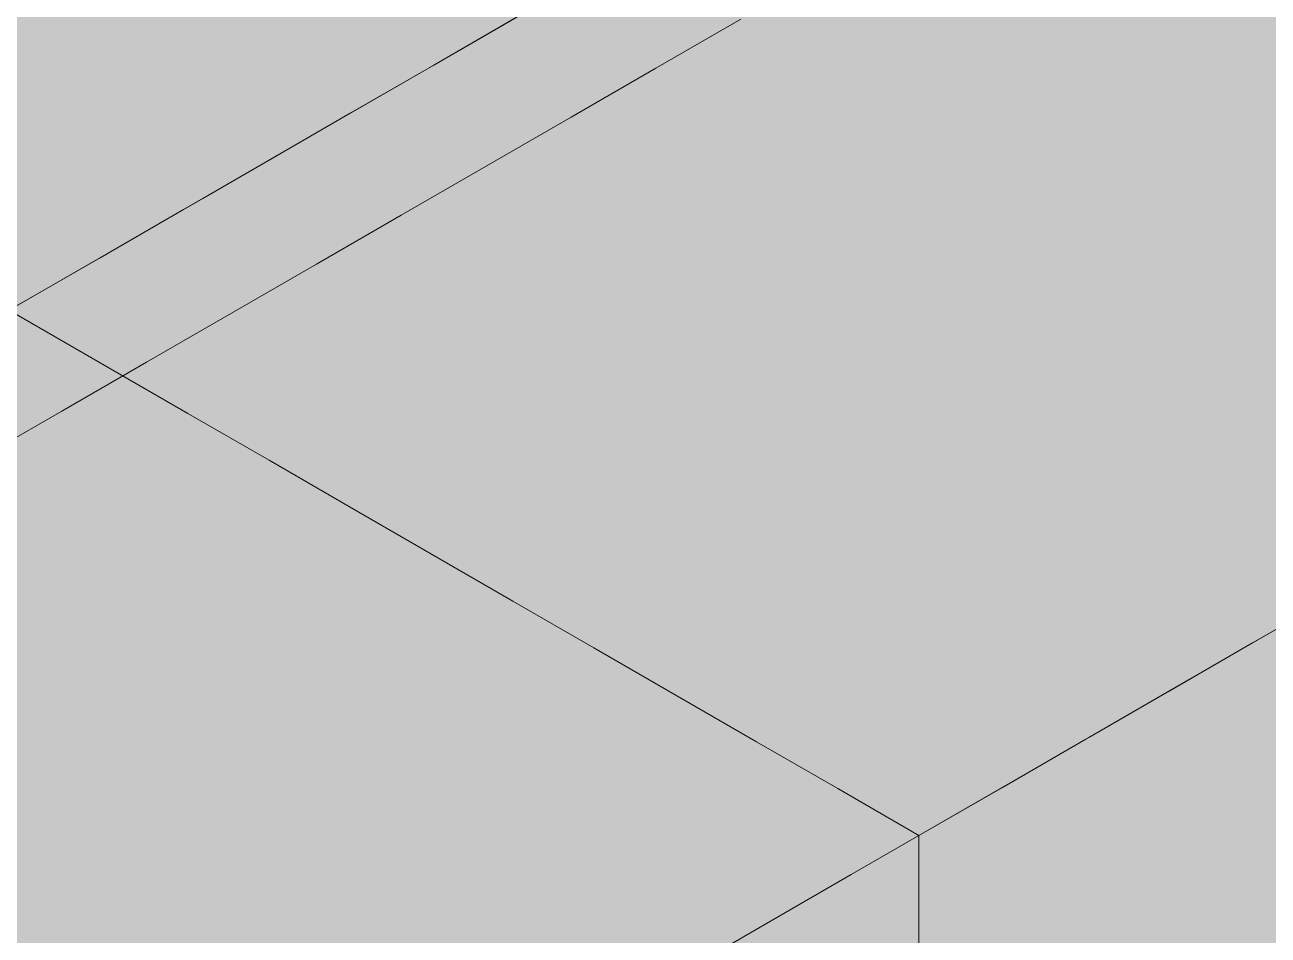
# Model space of a CAD drawing. Header units: metres. Extents: x 349021 to 349543, y 9281040 to 9281959.
# Drawn here: x 349203.3808 to 349203.5701, y 9281041.9318 to 9281042.0705 of the extents above; entities that cross this region are included whole.
import ezdxf

# ---------------------------------------------------------------- set-up
doc = ezdxf.new("R2010")
doc.units = ezdxf.units.M
doc.header["$LTSCALE"] = 0.25
doc.layers.add('ISO-3D', color=7, linetype='CONTINUOUS', lineweight=13)
doc.layers.add('ISO-3D-ARISTAS', color=250, linetype='CONTINUOUS', lineweight=13)

msp = doc.modelspace()

# ---------------------------------------------------------------- linework, layer by layer
at = {"layer": 'ISO-3D', "true_color": 0x8e8d88}
for points in [[(349203.39932, 9281042.07728), (349203.38639, 9281042.06982), (349203.39932, 9281042.09182), (349203.38639, 9281042.08436)], [(349203.42518, 9281042.07766), (349203.41225, 9281042.0702), (349203.42518, 9281042.09221), (349203.41225, 9281042.08474)], [(349203.4937, 9281042.07644), (349203.48077, 9281042.06898), (349203.4937, 9281042.09073), (349203.48077, 9281042.08326)], [(349203.51955, 9281042.07708), (349203.50662, 9281042.06962), (349203.51955, 9281042.09137), (349203.50662, 9281042.08391)], [(349203.54541, 9281042.07772), (349203.53248, 9281042.07026), (349203.54541, 9281042.09201), (349203.53248, 9281042.08455)], [(349203.41614, 9281042.07452), (349203.40321, 9281042.06706), (349203.41614, 9281042.0888), (349203.40321, 9281042.08134)], [(349203.44199, 9281042.07516), (349203.42906, 9281042.0677), (349203.44199, 9281042.08945), (349203.42906, 9281042.08198)], [(349203.46784, 9281042.0758), (349203.45492, 9281042.06834), (349203.46784, 9281042.09009), (349203.45492, 9281042.08262)], [(349203.39028, 9281042.07388), (349203.37735, 9281042.06641), (349203.39028, 9281042.08721), (349203.37735, 9281042.07975)], [(349203.4381, 9281042.07058), (349203.42518, 9281042.06312), (349203.4381, 9281042.08512), (349203.42518, 9281042.07766)], [(349203.46396, 9281042.07096), (349203.45103, 9281042.0635), (349203.46396, 9281042.08551), (349203.45103, 9281042.07804)], [(349203.48981, 9281042.07134), (349203.47688, 9281042.06388), (349203.48981, 9281042.08589), (349203.47688, 9281042.07842)], [(349203.55833, 9281042.0709), (349203.54541, 9281042.06344), (349203.55833, 9281042.08519), (349203.54541, 9281042.07772)], [(349203.38639, 9281042.06982), (349203.37347, 9281042.06235), (349203.38639, 9281042.08436), (349203.37347, 9281042.0769)], [(349203.41225, 9281042.0702), (349203.39932, 9281042.06273), (349203.41225, 9281042.08474), (349203.39932, 9281042.07728)], [(349203.48077, 9281042.06898), (349203.46784, 9281042.06152), (349203.48077, 9281042.08326), (349203.46784, 9281042.0758)], [(349203.50662, 9281042.06962), (349203.4937, 9281042.06216), (349203.50662, 9281042.08391), (349203.4937, 9281042.07644)], [(349203.53248, 9281042.07026), (349203.51955, 9281042.0628), (349203.53248, 9281042.08455), (349203.51955, 9281042.07708)], [(349203.40321, 9281042.06706), (349203.39028, 9281042.05959), (349203.40321, 9281042.08134), (349203.39028, 9281042.07388)], [(349203.42906, 9281042.0677), (349203.41614, 9281042.06023), (349203.42906, 9281042.08198), (349203.41614, 9281042.07452)], [(349203.45492, 9281042.06834), (349203.44199, 9281042.06087), (349203.45492, 9281042.08262), (349203.44199, 9281042.07516)], [(349203.42518, 9281042.06312), (349203.41225, 9281042.05565), (349203.42518, 9281042.07766), (349203.41225, 9281042.0702)], [(349203.45103, 9281042.0635), (349203.4381, 9281042.05603), (349203.45103, 9281042.07804), (349203.4381, 9281042.07058)], [(349203.47688, 9281042.06388), (349203.46396, 9281042.05641), (349203.47688, 9281042.07842), (349203.46396, 9281042.07096)], [(349203.54541, 9281042.06344), (349203.53248, 9281042.05598), (349203.54541, 9281042.07772), (349203.53248, 9281042.07026)], [(349203.57126, 9281042.06408), (349203.55833, 9281042.05662), (349203.57126, 9281042.07837), (349203.55833, 9281042.0709)], [(349203.39932, 9281042.06273), (349203.38639, 9281042.05527), (349203.39932, 9281042.07728), (349203.38639, 9281042.06982)], [(349203.46784, 9281042.06152), (349203.45492, 9281042.05405), (349203.46784, 9281042.0758), (349203.45492, 9281042.06834)], [(349203.4937, 9281042.06216), (349203.48077, 9281042.05469), (349203.4937, 9281042.07644), (349203.48077, 9281042.06898)], [(349203.51955, 9281042.0628), (349203.50662, 9281042.05533), (349203.51955, 9281042.07708), (349203.50662, 9281042.06962)], [(349203.39028, 9281042.05959), (349203.37735, 9281042.05213), (349203.39028, 9281042.07388), (349203.37735, 9281042.06641)], [(349203.41614, 9281042.06023), (349203.40321, 9281042.05277), (349203.41614, 9281042.07452), (349203.40321, 9281042.06706)], [(349203.44199, 9281042.06087), (349203.42906, 9281042.05341), (349203.44199, 9281042.07516), (349203.42906, 9281042.0677)], [(349203.38639, 9281042.05527), (349203.37347, 9281042.04781), (349203.38639, 9281042.06982), (349203.37347, 9281042.06235)], [(349203.41225, 9281042.05565), (349203.39932, 9281042.04819), (349203.41225, 9281042.0702), (349203.39932, 9281042.06273)], [(349203.4381, 9281042.05603), (349203.42518, 9281042.04857), (349203.4381, 9281042.07058), (349203.42518, 9281042.06312)], [(349203.46396, 9281042.05641), (349203.45103, 9281042.04895), (349203.46396, 9281042.07096), (349203.45103, 9281042.0635)], [(349203.53248, 9281042.05598), (349203.51955, 9281042.04851), (349203.53248, 9281042.07026), (349203.51955, 9281042.0628)], [(349203.55833, 9281042.05662), (349203.54541, 9281042.04915), (349203.55833, 9281042.0709), (349203.54541, 9281042.06344)], [(349203.45492, 9281042.05405), (349203.44199, 9281042.04659), (349203.45492, 9281042.06834), (349203.44199, 9281042.06087)], [(349203.48077, 9281042.05469), (349203.46784, 9281042.04723), (349203.48077, 9281042.06898), (349203.46784, 9281042.06152)], [(349203.50662, 9281042.05533), (349203.4937, 9281042.04787), (349203.50662, 9281042.06962), (349203.4937, 9281042.06216)], [(349203.40321, 9281042.05277), (349203.39028, 9281042.04531), (349203.40321, 9281042.06706), (349203.39028, 9281042.05959)], [(349203.42906, 9281042.05341), (349203.41614, 9281042.04595), (349203.42906, 9281042.0677), (349203.41614, 9281042.06023)], [(349203.39932, 9281042.04819), (349203.38639, 9281042.04073), (349203.39932, 9281042.06273), (349203.38639, 9281042.05527)], [(349203.42518, 9281042.04857), (349203.41225, 9281042.04111), (349203.42518, 9281042.06312), (349203.41225, 9281042.05565)], [(349203.45103, 9281042.04895), (349203.4381, 9281042.04149), (349203.45103, 9281042.0635), (349203.4381, 9281042.05603)], [(349203.51955, 9281042.04851), (349203.50662, 9281042.04105), (349203.51955, 9281042.0628), (349203.50662, 9281042.05533)], [(349203.54541, 9281042.04915), (349203.53248, 9281042.04169), (349203.54541, 9281042.06344), (349203.53248, 9281042.05598)], [(349203.57126, 9281042.04979), (349203.55833, 9281042.04233), (349203.57126, 9281042.06408), (349203.55833, 9281042.05662)], [(349203.44199, 9281042.04659), (349203.42906, 9281042.03913), (349203.44199, 9281042.06087), (349203.42906, 9281042.05341)], [(349203.46784, 9281042.04723), (349203.45492, 9281042.03977), (349203.46784, 9281042.06152), (349203.45492, 9281042.05405)], [(349203.4937, 9281042.04787), (349203.48077, 9281042.04041), (349203.4937, 9281042.06216), (349203.48077, 9281042.05469)], [(349203.39028, 9281042.04531), (349203.37735, 9281042.03784), (349203.39028, 9281042.05959), (349203.37735, 9281042.05213)], [(349203.41614, 9281042.04595), (349203.40321, 9281042.03848), (349203.41614, 9281042.06023), (349203.40321, 9281042.05277)], [(349203.55833, 9281042.04233), (349203.54541, 9281042.03487), (349203.55833, 9281042.05662), (349203.54541, 9281042.04915)], [(349203.38639, 9281042.04073), (349203.37347, 9281042.03326), (349203.38639, 9281042.05527), (349203.37347, 9281042.04781)], [(349203.41225, 9281042.04111), (349203.39932, 9281042.03364), (349203.41225, 9281042.05565), (349203.39932, 9281042.04819)], [(349203.4381, 9281042.04149), (349203.42518, 9281042.03402), (349203.4381, 9281042.05603), (349203.42518, 9281042.04857)], [(349203.48077, 9281042.04041), (349203.46784, 9281042.03294), (349203.48077, 9281042.05469), (349203.46784, 9281042.04723)], [(349203.50662, 9281042.04105), (349203.4937, 9281042.03359), (349203.50662, 9281042.05533), (349203.4937, 9281042.04787)], [(349203.53248, 9281042.04169), (349203.51955, 9281042.03423), (349203.53248, 9281042.05598), (349203.51955, 9281042.04851)], [(349203.40321, 9281042.03848), (349203.39028, 9281042.03102), (349203.40321, 9281042.05277), (349203.39028, 9281042.04531)], [(349203.42906, 9281042.03913), (349203.41614, 9281042.03166), (349203.42906, 9281042.05341), (349203.41614, 9281042.04595)], [(349203.45492, 9281042.03977), (349203.44199, 9281042.0323), (349203.45492, 9281042.05405), (349203.44199, 9281042.04659)], [(349203.54541, 9281042.03487), (349203.53248, 9281042.0274), (349203.54541, 9281042.04915), (349203.53248, 9281042.04169)], [(349203.57126, 9281042.03551), (349203.55833, 9281042.02805), (349203.57126, 9281042.04979), (349203.55833, 9281042.04233)], [(349203.39932, 9281042.03364), (349203.38639, 9281042.02618), (349203.39932, 9281042.04819), (349203.38639, 9281042.04073)], [(349203.42518, 9281042.03402), (349203.41225, 9281042.02656), (349203.42518, 9281042.04857), (349203.41225, 9281042.04111)], [(349203.46784, 9281042.03294), (349203.45492, 9281042.02548), (349203.46784, 9281042.04723), (349203.45492, 9281042.03977)], [(349203.4937, 9281042.03359), (349203.48077, 9281042.02612), (349203.4937, 9281042.04787), (349203.48077, 9281042.04041)], [(349203.51955, 9281042.03423), (349203.50662, 9281042.02676), (349203.51955, 9281042.04851), (349203.50662, 9281042.04105)], [(349203.39028, 9281042.03102), (349203.37735, 9281042.02356), (349203.39028, 9281042.04531), (349203.37735, 9281042.03784)], [(349203.41614, 9281042.03166), (349203.40321, 9281042.0242), (349203.41614, 9281042.04595), (349203.40321, 9281042.03848)], [(349203.44199, 9281042.0323), (349203.42906, 9281042.02484), (349203.44199, 9281042.04659), (349203.42906, 9281042.03913)], [(349203.53248, 9281042.0274), (349203.51955, 9281042.01994), (349203.53248, 9281042.04169), (349203.51955, 9281042.03423)], [(349203.55833, 9281042.02805), (349203.54541, 9281042.02058), (349203.55833, 9281042.04233), (349203.54541, 9281042.03487)], [(349203.38639, 9281042.02618), (349203.37347, 9281042.01872), (349203.38639, 9281042.04073), (349203.37347, 9281042.03326)], [(349203.41225, 9281042.02656), (349203.39932, 9281042.0191), (349203.41225, 9281042.04111), (349203.39932, 9281042.03364)], [(349203.45492, 9281042.02548), (349203.44199, 9281042.01802), (349203.45492, 9281042.03977), (349203.44199, 9281042.0323)], [(349203.48077, 9281042.02612), (349203.46784, 9281042.01866), (349203.48077, 9281042.04041), (349203.46784, 9281042.03294)], [(349203.50662, 9281042.02676), (349203.4937, 9281042.0193), (349203.50662, 9281042.04105), (349203.4937, 9281042.03359)], [(349203.40321, 9281042.0242), (349203.39028, 9281042.01674), (349203.40321, 9281042.03848), (349203.39028, 9281042.03102)], [(349203.42906, 9281042.02484), (349203.41614, 9281042.01738), (349203.42906, 9281042.03913), (349203.41614, 9281042.03166)], [(349203.51955, 9281042.01994), (349203.50662, 9281042.01248), (349203.51955, 9281042.03423), (349203.50662, 9281042.02676)], [(349203.54541, 9281042.02058), (349203.53248, 9281042.01312), (349203.54541, 9281042.03487), (349203.53248, 9281042.0274)], [(349203.57126, 9281042.02122), (349203.55833, 9281042.01376), (349203.57126, 9281042.03551), (349203.55833, 9281042.02805)], [(349203.39932, 9281042.0191), (349203.38639, 9281042.01163), (349203.39932, 9281042.03364), (349203.38639, 9281042.02618)], [(349203.44199, 9281042.01802), (349203.42906, 9281042.01055), (349203.44199, 9281042.0323), (349203.42906, 9281042.02484)], [(349203.46784, 9281042.01866), (349203.45492, 9281042.0112), (349203.46784, 9281042.03294), (349203.45492, 9281042.02548)], [(349203.4937, 9281042.0193), (349203.48077, 9281042.01184), (349203.4937, 9281042.03359), (349203.48077, 9281042.02612)], [(349203.39028, 9281042.01674), (349203.37735, 9281042.00927), (349203.39028, 9281042.03102), (349203.37735, 9281042.02356)], [(349203.41614, 9281042.01738), (349203.40321, 9281042.00991), (349203.41614, 9281042.03166), (349203.40321, 9281042.0242)], [(349203.50662, 9281042.01248), (349203.4937, 9281042.00501), (349203.50662, 9281042.02676), (349203.4937, 9281042.0193)], [(349203.53248, 9281042.01312), (349203.51955, 9281042.00566), (349203.53248, 9281042.0274), (349203.51955, 9281042.01994)], [(349203.55833, 9281042.01376), (349203.54541, 9281042.0063), (349203.55833, 9281042.02805), (349203.54541, 9281042.02058)], [(349203.38639, 9281042.01163), (349203.37347, 9281042.00417), (349203.38639, 9281042.02618), (349203.37347, 9281042.01872)], [(349203.42906, 9281042.01055), (349203.41614, 9281042.00309), (349203.42906, 9281042.02484), (349203.41614, 9281042.01738)], [(349203.45492, 9281042.0112), (349203.44199, 9281042.00373), (349203.45492, 9281042.02548), (349203.44199, 9281042.01802)], [(349203.48077, 9281042.01184), (349203.46784, 9281042.00437), (349203.48077, 9281042.02612), (349203.46784, 9281042.01866)], [(349203.40321, 9281042.00991), (349203.39028, 9281042.00245), (349203.40321, 9281042.0242), (349203.39028, 9281042.01674)], [(349203.54541, 9281042.0063), (349203.53248, 9281041.99883), (349203.54541, 9281042.02058), (349203.53248, 9281042.01312)], [(349203.57126, 9281042.00694), (349203.55833, 9281041.99947), (349203.57126, 9281042.02122), (349203.55833, 9281042.01376)], [(349203.46784, 9281042.00437), (349203.45492, 9281041.99691), (349203.46784, 9281042.01866), (349203.45492, 9281042.0112)], [(349203.4937, 9281042.00501), (349203.48077, 9281041.99755), (349203.4937, 9281042.0193), (349203.48077, 9281042.01184)], [(349203.51955, 9281042.00566), (349203.50662, 9281041.99819), (349203.51955, 9281042.01994), (349203.50662, 9281042.01248)], [(349203.41614, 9281042.00309), (349203.40321, 9281041.99563), (349203.41614, 9281042.01738), (349203.40321, 9281042.00991)], [(349203.44199, 9281042.00373), (349203.42906, 9281041.99627), (349203.44199, 9281042.01802), (349203.42906, 9281042.01055)], [(349203.39028, 9281042.00245), (349203.37735, 9281041.99499), (349203.39028, 9281042.01674), (349203.37735, 9281042.00927)], [(349203.53248, 9281041.99883), (349203.51955, 9281041.99137), (349203.53248, 9281042.01312), (349203.51955, 9281042.00566)], [(349203.55833, 9281041.99947), (349203.54541, 9281041.99201), (349203.55833, 9281042.01376), (349203.54541, 9281042.0063)], [(349203.45492, 9281041.99691), (349203.44199, 9281041.98945), (349203.45492, 9281042.0112), (349203.44199, 9281042.00373)], [(349203.48077, 9281041.99755), (349203.46784, 9281041.99009), (349203.48077, 9281042.01184), (349203.46784, 9281042.00437)], [(349203.50662, 9281041.99819), (349203.4937, 9281041.99073), (349203.50662, 9281042.01248), (349203.4937, 9281042.00501)], [(349203.40321, 9281041.99563), (349203.39028, 9281041.98816), (349203.40321, 9281042.00991), (349203.39028, 9281042.00245)], [(349203.42906, 9281041.99627), (349203.41614, 9281041.9888), (349203.42906, 9281042.01055), (349203.41614, 9281042.00309)], [(349203.51955, 9281041.99137), (349203.50662, 9281041.98391), (349203.51955, 9281042.00566), (349203.50662, 9281041.99819)], [(349203.54541, 9281041.99201), (349203.53248, 9281041.98455), (349203.54541, 9281042.0063), (349203.53248, 9281041.99883)], [(349203.57126, 9281041.99265), (349203.55833, 9281041.98519), (349203.57126, 9281042.00694), (349203.55833, 9281041.99947)], [(349203.44199, 9281041.98945), (349203.42906, 9281041.98198), (349203.44199, 9281042.00373), (349203.42906, 9281041.99627)], [(349203.46784, 9281041.99009), (349203.45492, 9281041.98262), (349203.46784, 9281042.00437), (349203.45492, 9281041.99691)], [(349203.4937, 9281041.99073), (349203.48077, 9281041.98326), (349203.4937, 9281042.00501), (349203.48077, 9281041.99755)], [(349203.39028, 9281041.98816), (349203.37735, 9281041.9807), (349203.39028, 9281042.00245), (349203.37735, 9281041.99499)], [(349203.41614, 9281041.9888), (349203.40321, 9281041.98134), (349203.41614, 9281042.00309), (349203.40321, 9281041.99563)], [(349203.50662, 9281041.98391), (349203.4937, 9281041.97644), (349203.50662, 9281041.99819), (349203.4937, 9281041.99073)], [(349203.53248, 9281041.98455), (349203.51955, 9281041.97708), (349203.53248, 9281041.99883), (349203.51955, 9281041.99137)], [(349203.55833, 9281041.98519), (349203.54541, 9281041.97772), (349203.55833, 9281041.99947), (349203.54541, 9281041.99201)], [(349203.42906, 9281041.98198), (349203.41614, 9281041.97452), (349203.42906, 9281041.99627), (349203.41614, 9281041.9888)], [(349203.45492, 9281041.98262), (349203.44199, 9281041.97516), (349203.45492, 9281041.99691), (349203.44199, 9281041.98945)], [(349203.48077, 9281041.98326), (349203.46784, 9281041.9758), (349203.48077, 9281041.99755), (349203.46784, 9281041.99009)], [(349203.40321, 9281041.98134), (349203.39028, 9281041.97388), (349203.40321, 9281041.99563), (349203.39028, 9281041.98816)], [(349203.57126, 9281041.97837), (349203.55833, 9281041.9709), (349203.57126, 9281041.99265), (349203.55833, 9281041.98519)], [(349203.4937, 9281041.97644), (349203.48077, 9281041.96898), (349203.4937, 9281041.99073), (349203.48077, 9281041.98326)], [(349203.51955, 9281041.97708), (349203.50662, 9281041.96962), (349203.51955, 9281041.99137), (349203.50662, 9281041.98391)], [(349203.54541, 9281041.97772), (349203.53248, 9281041.97026), (349203.54541, 9281041.99201), (349203.53248, 9281041.98455)], [(349203.41614, 9281041.97452), (349203.40321, 9281041.96706), (349203.41614, 9281041.9888), (349203.40321, 9281041.98134)], [(349203.44199, 9281041.97516), (349203.42906, 9281041.9677), (349203.44199, 9281041.98945), (349203.42906, 9281041.98198)], [(349203.46784, 9281041.9758), (349203.45492, 9281041.96834), (349203.46784, 9281041.99009), (349203.45492, 9281041.98262)], [(349203.39028, 9281041.97388), (349203.37735, 9281041.96641), (349203.39028, 9281041.98816), (349203.37735, 9281041.9807)], [(349203.55833, 9281041.9709), (349203.54541, 9281041.96344), (349203.55833, 9281041.98519), (349203.54541, 9281041.97772)], [(349203.48077, 9281041.96898), (349203.46784, 9281041.96152), (349203.48077, 9281041.98326), (349203.46784, 9281041.9758)], [(349203.50662, 9281041.96962), (349203.4937, 9281041.96216), (349203.50662, 9281041.98391), (349203.4937, 9281041.97644)], [(349203.53248, 9281041.97026), (349203.51955, 9281041.9628), (349203.53248, 9281041.98455), (349203.51955, 9281041.97708)], [(349203.40321, 9281041.96706), (349203.39028, 9281041.95959), (349203.40321, 9281041.98134), (349203.39028, 9281041.97388)], [(349203.42906, 9281041.9677), (349203.41614, 9281041.96023), (349203.42906, 9281041.98198), (349203.41614, 9281041.97452)], [(349203.45492, 9281041.96834), (349203.44199, 9281041.96087), (349203.45492, 9281041.98262), (349203.44199, 9281041.97516)], [(349203.51955, 9281041.9628), (349203.50662, 9281041.95533), (349203.51955, 9281041.97708), (349203.50662, 9281041.96962)], [(349203.54541, 9281041.96344), (349203.53248, 9281041.95598), (349203.54541, 9281041.97772), (349203.53248, 9281041.97026)], [(349203.44199, 9281041.96087), (349203.42906, 9281041.95341), (349203.44199, 9281041.97516), (349203.42906, 9281041.9677)], [(349203.46784, 9281041.96152), (349203.45492, 9281041.95405), (349203.46784, 9281041.9758), (349203.45492, 9281041.96834)], [(349203.4937, 9281041.96216), (349203.48077, 9281041.95469), (349203.4937, 9281041.97644), (349203.48077, 9281041.96898)], [(349203.39028, 9281041.95959), (349203.37735, 9281041.95213), (349203.39028, 9281041.97388), (349203.37735, 9281041.96641)], [(349203.41614, 9281041.96023), (349203.40321, 9281041.95277), (349203.41614, 9281041.97452), (349203.40321, 9281041.96706)], [(349203.50662, 9281041.95533), (349203.4937, 9281041.94787), (349203.50662, 9281041.96962), (349203.4937, 9281041.96216)], [(349203.53248, 9281041.95598), (349203.51955, 9281041.94851), (349203.53248, 9281041.97026), (349203.51955, 9281041.9628)], [(349203.42906, 9281041.95341), (349203.41614, 9281041.94595), (349203.42906, 9281041.9677), (349203.41614, 9281041.96023)], [(349203.45492, 9281041.95405), (349203.44199, 9281041.94659), (349203.45492, 9281041.96834), (349203.44199, 9281041.96087)], [(349203.48077, 9281041.95469), (349203.46784, 9281041.94723), (349203.48077, 9281041.96898), (349203.46784, 9281041.96152)], [(349203.40321, 9281041.95277), (349203.39028, 9281041.94531), (349203.40321, 9281041.96706), (349203.39028, 9281041.95959)], [(349203.4937, 9281041.94787), (349203.48077, 9281041.94041), (349203.4937, 9281041.96216), (349203.48077, 9281041.95469)], [(349203.51955, 9281041.94851), (349203.50662, 9281041.94105), (349203.51955, 9281041.9628), (349203.50662, 9281041.95533)], [(349203.41614, 9281041.94595), (349203.40321, 9281041.93848), (349203.41614, 9281041.96023), (349203.40321, 9281041.95277)], [(349203.44199, 9281041.94659), (349203.42906, 9281041.93913), (349203.44199, 9281041.96087), (349203.42906, 9281041.95341)], [(349203.46784, 9281041.94723), (349203.45492, 9281041.93977), (349203.46784, 9281041.96152), (349203.45492, 9281041.95405)], [(349203.39028, 9281041.94531), (349203.37735, 9281041.93784), (349203.39028, 9281041.95959), (349203.37735, 9281041.95213)], [(349203.48077, 9281041.94041), (349203.46784, 9281041.93294), (349203.48077, 9281041.95469), (349203.46784, 9281041.94723)], [(349203.50662, 9281041.94105), (349203.4937, 9281041.93359), (349203.50662, 9281041.95533), (349203.4937, 9281041.94787)], [(349203.40321, 9281041.93848), (349203.39028, 9281041.93102), (349203.40321, 9281041.95277), (349203.39028, 9281041.94531)], [(349203.42906, 9281041.93913), (349203.41614, 9281041.93166), (349203.42906, 9281041.95341), (349203.41614, 9281041.94595)], [(349203.45492, 9281041.93977), (349203.44199, 9281041.9323), (349203.45492, 9281041.95405), (349203.44199, 9281041.94659)], [(349203.46784, 9281041.93294), (349203.45492, 9281041.92548), (349203.46784, 9281041.94723), (349203.45492, 9281041.93977)], [(349203.4937, 9281041.93359), (349203.48077, 9281041.92612), (349203.4937, 9281041.94787), (349203.48077, 9281041.94041)], [(349203.39028, 9281041.93102), (349203.37735, 9281041.92356), (349203.39028, 9281041.94531), (349203.37735, 9281041.93784)], [(349203.41614, 9281041.93166), (349203.40321, 9281041.9242), (349203.41614, 9281041.94595), (349203.40321, 9281041.93848)], [(349203.44199, 9281041.9323), (349203.42906, 9281041.92484), (349203.44199, 9281041.94659), (349203.42906, 9281041.93913)], [(349203.45492, 9281041.92548), (349203.44199, 9281041.91802), (349203.45492, 9281041.93977), (349203.44199, 9281041.9323)], [(349203.48077, 9281041.92612), (349203.46784, 9281041.91866), (349203.48077, 9281041.94041), (349203.46784, 9281041.93294)], [(349203.40321, 9281041.9242), (349203.39028, 9281041.91674), (349203.40321, 9281041.93848), (349203.39028, 9281041.93102)], [(349203.42906, 9281041.92484), (349203.41614, 9281041.91738), (349203.42906, 9281041.93913), (349203.41614, 9281041.93166)], [(349203.44199, 9281041.91802), (349203.42906, 9281041.91055), (349203.44199, 9281041.9323), (349203.42906, 9281041.92484)], [(349203.46784, 9281041.91866), (349203.45492, 9281041.9112), (349203.46784, 9281041.93294), (349203.45492, 9281041.92548)]]:
    msp.add_solid(points, dxfattribs=at)
at = {"layer": 'ISO-3D', "true_color": 0x7f7e7a}
for points in [[(349203.40493, 9281042.0709), (349203.39222, 9281042.06357), (349203.40493, 9281042.08519), (349203.39222, 9281042.07786)], [(349203.43033, 9281042.07129), (349203.41763, 9281042.06395), (349203.43033, 9281042.08557), (349203.41763, 9281042.07824)], [(349203.45573, 9281042.07167), (349203.44303, 9281042.06433), (349203.45573, 9281042.08595), (349203.44303, 9281042.07862)], [(349203.39222, 9281042.06357), (349203.37952, 9281042.05624), (349203.39222, 9281042.07786), (349203.37952, 9281042.07052)], [(349203.41763, 9281042.06395), (349203.40493, 9281042.05662), (349203.41763, 9281042.07824), (349203.40493, 9281042.0709)], [(349203.44303, 9281042.06433), (349203.43033, 9281042.057), (349203.44303, 9281042.07862), (349203.43033, 9281042.07129)], [(349203.40493, 9281042.05662), (349203.39222, 9281042.04929), (349203.40493, 9281042.0709), (349203.39222, 9281042.06357)], [(349203.43033, 9281042.057), (349203.41763, 9281042.04967), (349203.43033, 9281042.07129), (349203.41763, 9281042.06395)], [(349203.39222, 9281042.04929), (349203.37952, 9281042.04195), (349203.39222, 9281042.06357), (349203.37952, 9281042.05624)], [(349203.41763, 9281042.04967), (349203.40493, 9281042.04233), (349203.41763, 9281042.06395), (349203.40493, 9281042.05662)], [(349203.40493, 9281042.04233), (349203.39222, 9281042.035), (349203.40493, 9281042.05662), (349203.39222, 9281042.04929)], [(349203.39222, 9281042.035), (349203.37952, 9281042.02767), (349203.39222, 9281042.04929), (349203.37952, 9281042.04195)]]:
    msp.add_solid(points, dxfattribs=at)
at = {"layer": 'ISO-3D', "true_color": 0xb0aea8}
for points in [[(349203.38216, 9281042.08348), (349203.39453, 9281042.07633), (349203.36946, 9281042.07614), (349203.38183, 9281042.069)], [(349203.40724, 9281042.08367), (349203.41961, 9281042.07652), (349203.39453, 9281042.07633), (349203.40691, 9281042.06919)], [(349203.43231, 9281042.08386), (349203.44468, 9281042.07671), (349203.41961, 9281042.07652), (349203.43198, 9281042.06938)], [(349203.45738, 9281042.08405), (349203.46975, 9281042.0769), (349203.44468, 9281042.07671), (349203.45705, 9281042.06957)], [(349203.48246, 9281042.08424), (349203.49483, 9281042.0771), (349203.46975, 9281042.0769), (349203.48213, 9281042.06976)], [(349203.50753, 9281042.08443), (349203.5199, 9281042.07729), (349203.49483, 9281042.0771), (349203.5072, 9281042.06995)], [(349203.5326, 9281042.08462), (349203.54497, 9281042.07748), (349203.5199, 9281042.07729), (349203.53227, 9281042.07014)], [(349203.55768, 9281042.08481), (349203.57005, 9281042.07767), (349203.54497, 9281042.07748), (349203.55735, 9281042.07033)], [(349203.47249, 9281042.08134), (349203.48115, 9281042.07634), (349203.45956, 9281042.07388), (349203.46822, 9281042.06888)], [(349203.54497, 9281042.07748), (349203.55735, 9281042.07033), (349203.53227, 9281042.07014), (349203.54464, 9281042.063)], [(349203.57005, 9281042.07767), (349203.58242, 9281042.07052), (349203.55735, 9281042.07033), (349203.56972, 9281042.06319)], [(349203.36946, 9281042.07614), (349203.38183, 9281042.069), (349203.35676, 9281042.06881), (349203.36913, 9281042.06167)], [(349203.39453, 9281042.07633), (349203.40691, 9281042.06919), (349203.38183, 9281042.069), (349203.3942, 9281042.06186)], [(349203.41961, 9281042.07652), (349203.43198, 9281042.06938), (349203.40691, 9281042.06919), (349203.41928, 9281042.06205)], [(349203.44468, 9281042.07671), (349203.45705, 9281042.06957), (349203.43198, 9281042.06938), (349203.44435, 9281042.06224)], [(349203.46975, 9281042.0769), (349203.48213, 9281042.06976), (349203.45705, 9281042.06957), (349203.46942, 9281042.06243)], [(349203.48115, 9281042.07634), (349203.48981, 9281042.07134), (349203.46822, 9281042.06888), (349203.47688, 9281042.06388)], [(349203.49483, 9281042.0771), (349203.5072, 9281042.06995), (349203.48213, 9281042.06976), (349203.4945, 9281042.06262)], [(349203.5199, 9281042.07729), (349203.53227, 9281042.07014), (349203.5072, 9281042.06995), (349203.51957, 9281042.06281)], [(349203.45956, 9281042.07388), (349203.46822, 9281042.06888), (349203.44664, 9281042.06641), (349203.4553, 9281042.06141)], [(349203.5072, 9281042.06995), (349203.51957, 9281042.06281), (349203.4945, 9281042.06262), (349203.50687, 9281042.05548)], [(349203.53227, 9281042.07014), (349203.54464, 9281042.063), (349203.51957, 9281042.06281), (349203.53194, 9281042.05567)], [(349203.55735, 9281042.07033), (349203.56972, 9281042.06319), (349203.54464, 9281042.063), (349203.55702, 9281042.05586)], [(349203.58242, 9281042.07052), (349203.59479, 9281042.06338), (349203.56972, 9281042.06319), (349203.58209, 9281042.05605)], [(349203.38183, 9281042.069), (349203.3942, 9281042.06186), (349203.36913, 9281042.06167), (349203.3815, 9281042.05452)], [(349203.40691, 9281042.06919), (349203.41928, 9281042.06205), (349203.3942, 9281042.06186), (349203.40658, 9281042.05471)], [(349203.43198, 9281042.06938), (349203.44435, 9281042.06224), (349203.41928, 9281042.06205), (349203.43165, 9281042.0549)], [(349203.45705, 9281042.06957), (349203.46942, 9281042.06243), (349203.44435, 9281042.06224), (349203.45672, 9281042.0551)], [(349203.46822, 9281042.06888), (349203.47688, 9281042.06388), (349203.4553, 9281042.06141), (349203.46396, 9281042.05641)], [(349203.48213, 9281042.06976), (349203.4945, 9281042.06262), (349203.46942, 9281042.06243), (349203.4818, 9281042.05529)], [(349203.44664, 9281042.06641), (349203.4553, 9281042.06141), (349203.43371, 9281042.05895), (349203.44237, 9281042.05395)], [(349203.44435, 9281042.06224), (349203.45672, 9281042.0551), (349203.43165, 9281042.0549), (349203.44402, 9281042.04776)], [(349203.46942, 9281042.06243), (349203.4818, 9281042.05529), (349203.45672, 9281042.0551), (349203.46909, 9281042.04795)], [(349203.4945, 9281042.06262), (349203.50687, 9281042.05548), (349203.4818, 9281042.05529), (349203.49417, 9281042.04814)], [(349203.51957, 9281042.06281), (349203.53194, 9281042.05567), (349203.50687, 9281042.05548), (349203.51924, 9281042.04833)], [(349203.54464, 9281042.063), (349203.55702, 9281042.05586), (349203.53194, 9281042.05567), (349203.54431, 9281042.04852)], [(349203.56972, 9281042.06319), (349203.58209, 9281042.05605), (349203.55702, 9281042.05586), (349203.56939, 9281042.04871)], [(349203.36913, 9281042.06167), (349203.3815, 9281042.05452), (349203.35643, 9281042.05433), (349203.3688, 9281042.04719)], [(349203.3942, 9281042.06186), (349203.40658, 9281042.05471), (349203.3815, 9281042.05452), (349203.39387, 9281042.04738)], [(349203.41928, 9281042.06205), (349203.43165, 9281042.0549), (349203.40658, 9281042.05471), (349203.41895, 9281042.04757)], [(349203.4553, 9281042.06141), (349203.46396, 9281042.05641), (349203.44237, 9281042.05395), (349203.45103, 9281042.04895)], [(349203.43371, 9281042.05895), (349203.44237, 9281042.05395), (349203.42078, 9281042.05149), (349203.42944, 9281042.04649)], [(349203.40658, 9281042.05471), (349203.41895, 9281042.04757), (349203.39387, 9281042.04738), (349203.40625, 9281042.04024)], [(349203.43165, 9281042.0549), (349203.44402, 9281042.04776), (349203.41895, 9281042.04757), (349203.43132, 9281042.04043)], [(349203.45672, 9281042.0551), (349203.46909, 9281042.04795), (349203.44402, 9281042.04776), (349203.45639, 9281042.04062)], [(349203.4818, 9281042.05529), (349203.49417, 9281042.04814), (349203.46909, 9281042.04795), (349203.48147, 9281042.04081)], [(349203.50687, 9281042.05548), (349203.51924, 9281042.04833), (349203.49417, 9281042.04814), (349203.50654, 9281042.041)], [(349203.53194, 9281042.05567), (349203.54431, 9281042.04852), (349203.51924, 9281042.04833), (349203.53161, 9281042.04119)], [(349203.55702, 9281042.05586), (349203.56939, 9281042.04871), (349203.54431, 9281042.04852), (349203.55669, 9281042.04138)], [(349203.58209, 9281042.05605), (349203.59446, 9281042.0489), (349203.56939, 9281042.04871), (349203.58176, 9281042.04157)], [(349203.3815, 9281042.05452), (349203.39387, 9281042.04738), (349203.3688, 9281042.04719), (349203.38117, 9281042.04005)], [(349203.44237, 9281042.05395), (349203.45103, 9281042.04895), (349203.42944, 9281042.04649), (349203.4381, 9281042.04149)], [(349203.42078, 9281042.05149), (349203.42944, 9281042.04649), (349203.40786, 9281042.04402), (349203.41652, 9281042.03902)], [(349203.3688, 9281042.04719), (349203.38117, 9281042.04005), (349203.3561, 9281042.03986), (349203.36847, 9281042.03271)], [(349203.39387, 9281042.04738), (349203.40625, 9281042.04024), (349203.38117, 9281042.04005), (349203.39354, 9281042.0329)], [(349203.41895, 9281042.04757), (349203.43132, 9281042.04043), (349203.40625, 9281042.04024), (349203.41862, 9281042.0331)], [(349203.44402, 9281042.04776), (349203.45639, 9281042.04062), (349203.43132, 9281042.04043), (349203.44369, 9281042.03329)], [(349203.46909, 9281042.04795), (349203.48147, 9281042.04081), (349203.45639, 9281042.04062), (349203.46876, 9281042.03348)], [(349203.49417, 9281042.04814), (349203.50654, 9281042.041), (349203.48147, 9281042.04081), (349203.49384, 9281042.03367)], [(349203.51924, 9281042.04833), (349203.53161, 9281042.04119), (349203.50654, 9281042.041), (349203.51891, 9281042.03386)], [(349203.54431, 9281042.04852), (349203.55669, 9281042.04138), (349203.53161, 9281042.04119), (349203.54398, 9281042.03405)], [(349203.56939, 9281042.04871), (349203.58176, 9281042.04157), (349203.55669, 9281042.04138), (349203.56906, 9281042.03424)], [(349203.42944, 9281042.04649), (349203.4381, 9281042.04149), (349203.41652, 9281042.03902), (349203.42518, 9281042.03402)], [(349203.40786, 9281042.04402), (349203.41652, 9281042.03902), (349203.39493, 9281042.03656), (349203.40359, 9281042.03156)], [(349203.55669, 9281042.04138), (349203.56906, 9281042.03424), (349203.54398, 9281042.03405), (349203.55636, 9281042.0269)], [(349203.58176, 9281042.04157), (349203.59413, 9281042.03443), (349203.56906, 9281042.03424), (349203.58143, 9281042.0271)], [(349203.38117, 9281042.04005), (349203.39354, 9281042.0329), (349203.36847, 9281042.03271), (349203.38084, 9281042.02557)], [(349203.40625, 9281042.04024), (349203.41862, 9281042.0331), (349203.39354, 9281042.0329), (349203.40592, 9281042.02576)], [(349203.43132, 9281042.04043), (349203.44369, 9281042.03329), (349203.41862, 9281042.0331), (349203.43099, 9281042.02595)], [(349203.45639, 9281042.04062), (349203.46876, 9281042.03348), (349203.44369, 9281042.03329), (349203.45606, 9281042.02614)], [(349203.48147, 9281042.04081), (349203.49384, 9281042.03367), (349203.46876, 9281042.03348), (349203.48114, 9281042.02633)], [(349203.50654, 9281042.041), (349203.51891, 9281042.03386), (349203.49384, 9281042.03367), (349203.50621, 9281042.02652)], [(349203.53161, 9281042.04119), (349203.54398, 9281042.03405), (349203.51891, 9281042.03386), (349203.53128, 9281042.02671)], [(349203.41652, 9281042.03902), (349203.42518, 9281042.03402), (349203.40359, 9281042.03156), (349203.41225, 9281042.02656)], [(349203.39493, 9281042.03656), (349203.40359, 9281042.03156), (349203.382, 9281042.0291), (349203.39066, 9281042.0241)], [(349203.51891, 9281042.03386), (349203.53128, 9281042.02671), (349203.50621, 9281042.02652), (349203.51858, 9281042.01938)], [(349203.54398, 9281042.03405), (349203.55636, 9281042.0269), (349203.53128, 9281042.02671), (349203.54366, 9281042.01957)], [(349203.56906, 9281042.03424), (349203.58143, 9281042.0271), (349203.55636, 9281042.0269), (349203.56873, 9281042.01976)], [(349203.39354, 9281042.0329), (349203.40592, 9281042.02576), (349203.38084, 9281042.02557), (349203.39321, 9281042.01843)], [(349203.41862, 9281042.0331), (349203.43099, 9281042.02595), (349203.40592, 9281042.02576), (349203.41829, 9281042.01862)], [(349203.44369, 9281042.03329), (349203.45606, 9281042.02614), (349203.43099, 9281042.02595), (349203.44336, 9281042.01881)], [(349203.46876, 9281042.03348), (349203.48114, 9281042.02633), (349203.45606, 9281042.02614), (349203.46843, 9281042.019)], [(349203.49384, 9281042.03367), (349203.50621, 9281042.02652), (349203.48114, 9281042.02633), (349203.49351, 9281042.01919)], [(349203.40359, 9281042.03156), (349203.41225, 9281042.02656), (349203.39066, 9281042.0241), (349203.39932, 9281042.0191)], [(349203.382, 9281042.0291), (349203.39066, 9281042.0241), (349203.36907, 9281042.02163), (349203.37773, 9281042.01663)], [(349203.48114, 9281042.02633), (349203.49351, 9281042.01919), (349203.46843, 9281042.019), (349203.48081, 9281042.01186)], [(349203.50621, 9281042.02652), (349203.51858, 9281042.01938), (349203.49351, 9281042.01919), (349203.50588, 9281042.01205)], [(349203.53128, 9281042.02671), (349203.54366, 9281042.01957), (349203.51858, 9281042.01938), (349203.53095, 9281042.01224)], [(349203.55636, 9281042.0269), (349203.56873, 9281042.01976), (349203.54366, 9281042.01957), (349203.55603, 9281042.01243)], [(349203.58143, 9281042.0271), (349203.5938, 9281042.01995), (349203.56873, 9281042.01976), (349203.5811, 9281042.01262)], [(349203.40592, 9281042.02576), (349203.41829, 9281042.01862), (349203.39321, 9281042.01843), (349203.40559, 9281042.01129)], [(349203.43099, 9281042.02595), (349203.44336, 9281042.01881), (349203.41829, 9281042.01862), (349203.43066, 9281042.01148)], [(349203.45606, 9281042.02614), (349203.46843, 9281042.019), (349203.44336, 9281042.01881), (349203.45573, 9281042.01167)], [(349203.39066, 9281042.0241), (349203.39932, 9281042.0191), (349203.37773, 9281042.01663), (349203.38639, 9281042.01163)], [(349203.44336, 9281042.01881), (349203.45573, 9281042.01167), (349203.43066, 9281042.01148), (349203.44303, 9281042.00433)], [(349203.46843, 9281042.019), (349203.48081, 9281042.01186), (349203.45573, 9281042.01167), (349203.4681, 9281042.00452)], [(349203.49351, 9281042.01919), (349203.50588, 9281042.01205), (349203.48081, 9281042.01186), (349203.49318, 9281042.00471)], [(349203.51858, 9281042.01938), (349203.53095, 9281042.01224), (349203.50588, 9281042.01205), (349203.51825, 9281042.0049)], [(349203.54366, 9281042.01957), (349203.55603, 9281042.01243), (349203.53095, 9281042.01224), (349203.54333, 9281042.0051)], [(349203.56873, 9281042.01976), (349203.5811, 9281042.01262), (349203.55603, 9281042.01243), (349203.5684, 9281042.00529)], [(349203.41829, 9281042.01862), (349203.43066, 9281042.01148), (349203.40559, 9281042.01129), (349203.41796, 9281042.00414)], [(349203.37773, 9281042.01663), (349203.38639, 9281042.01163), (349203.36481, 9281042.00917), (349203.37347, 9281042.00417)], [(349203.43066, 9281042.01148), (349203.44303, 9281042.00433), (349203.41796, 9281042.00414), (349203.43033, 9281041.997)], [(349203.45573, 9281042.01167), (349203.4681, 9281042.00452), (349203.44303, 9281042.00433), (349203.4554, 9281041.99719)], [(349203.48081, 9281042.01186), (349203.49318, 9281042.00471), (349203.4681, 9281042.00452), (349203.48048, 9281041.99738)], [(349203.50588, 9281042.01205), (349203.51825, 9281042.0049), (349203.49318, 9281042.00471), (349203.50555, 9281041.99757)], [(349203.53095, 9281042.01224), (349203.54333, 9281042.0051), (349203.51825, 9281042.0049), (349203.53062, 9281041.99776)], [(349203.55603, 9281042.01243), (349203.5684, 9281042.00529), (349203.54333, 9281042.0051), (349203.5557, 9281041.99795)], [(349203.5811, 9281042.01262), (349203.59347, 9281042.00548), (349203.5684, 9281042.00529), (349203.58077, 9281041.99814)], [(349203.44303, 9281042.00433), (349203.4554, 9281041.99719), (349203.43033, 9281041.997), (349203.4427, 9281041.98986)], [(349203.4681, 9281042.00452), (349203.48048, 9281041.99738), (349203.4554, 9281041.99719), (349203.46777, 9281041.99005)], [(349203.49318, 9281042.00471), (349203.50555, 9281041.99757), (349203.48048, 9281041.99738), (349203.49285, 9281041.99024)], [(349203.51825, 9281042.0049), (349203.53062, 9281041.99776), (349203.50555, 9281041.99757), (349203.51792, 9281041.99043)], [(349203.54333, 9281042.0051), (349203.5557, 9281041.99795), (349203.53062, 9281041.99776), (349203.543, 9281041.99062)], [(349203.5684, 9281042.00529), (349203.58077, 9281041.99814), (349203.5557, 9281041.99795), (349203.56807, 9281041.99081)], [(349203.5557, 9281041.99795), (349203.56807, 9281041.99081), (349203.543, 9281041.99062), (349203.55537, 9281041.98348)], [(349203.58077, 9281041.99814), (349203.59314, 9281041.991), (349203.56807, 9281041.99081), (349203.58044, 9281041.98367)], [(349203.4554, 9281041.99719), (349203.46777, 9281041.99005), (349203.4427, 9281041.98986), (349203.45507, 9281041.98271)], [(349203.48048, 9281041.99738), (349203.49285, 9281041.99024), (349203.46777, 9281041.99005), (349203.48015, 9281041.9829)], [(349203.50555, 9281041.99757), (349203.51792, 9281041.99043), (349203.49285, 9281041.99024), (349203.50522, 9281041.9831)], [(349203.53062, 9281041.99776), (349203.543, 9281041.99062), (349203.51792, 9281041.99043), (349203.53029, 9281041.98329)], [(349203.51792, 9281041.99043), (349203.53029, 9281041.98329), (349203.50522, 9281041.9831), (349203.51759, 9281041.97595)], [(349203.543, 9281041.99062), (349203.55537, 9281041.98348), (349203.53029, 9281041.98329), (349203.54267, 9281041.97614)], [(349203.56807, 9281041.99081), (349203.58044, 9281041.98367), (349203.55537, 9281041.98348), (349203.56774, 9281041.97633)], [(349203.46777, 9281041.99005), (349203.48015, 9281041.9829), (349203.45507, 9281041.98271), (349203.46744, 9281041.97557)], [(349203.49285, 9281041.99024), (349203.50522, 9281041.9831), (349203.48015, 9281041.9829), (349203.49252, 9281041.97576)], [(349203.48015, 9281041.9829), (349203.49252, 9281041.97576), (349203.46744, 9281041.97557), (349203.47982, 9281041.96843)], [(349203.50522, 9281041.9831), (349203.51759, 9281041.97595), (349203.49252, 9281041.97576), (349203.50489, 9281041.96862)], [(349203.53029, 9281041.98329), (349203.54267, 9281041.97614), (349203.51759, 9281041.97595), (349203.52996, 9281041.96881)], [(349203.55537, 9281041.98348), (349203.56774, 9281041.97633), (349203.54267, 9281041.97614), (349203.55504, 9281041.969)], [(349203.57126, 9281041.97837), (349203.58363, 9281041.97122), (349203.55833, 9281041.9709), (349203.5707, 9281041.96376)], [(349203.49252, 9281041.97576), (349203.50489, 9281041.96862), (349203.47982, 9281041.96843), (349203.49219, 9281041.96129)], [(349203.51759, 9281041.97595), (349203.52996, 9281041.96881), (349203.50489, 9281041.96862), (349203.51726, 9281041.96148)], [(349203.54267, 9281041.97614), (349203.55504, 9281041.969), (349203.52996, 9281041.96881), (349203.54234, 9281041.96167)], [(349203.55833, 9281041.9709), (349203.5707, 9281041.96376), (349203.54541, 9281041.96344), (349203.55778, 9281041.9563)], [(349203.50489, 9281041.96862), (349203.51726, 9281041.96148), (349203.49219, 9281041.96129), (349203.50456, 9281041.95414)], [(349203.52996, 9281041.96881), (349203.54234, 9281041.96167), (349203.51726, 9281041.96148), (349203.52963, 9281041.95433)], [(349203.5707, 9281041.96376), (349203.58308, 9281041.95662), (349203.55778, 9281041.9563), (349203.57015, 9281041.94915)], [(349203.54541, 9281041.96344), (349203.55778, 9281041.9563), (349203.53248, 9281041.95598), (349203.54485, 9281041.94883)], [(349203.51726, 9281041.96148), (349203.52963, 9281041.95433), (349203.50456, 9281041.95414), (349203.51693, 9281041.947)], [(349203.55778, 9281041.9563), (349203.57015, 9281041.94915), (349203.54485, 9281041.94883), (349203.55722, 9281041.94169)], [(349203.53248, 9281041.95598), (349203.54485, 9281041.94883), (349203.51955, 9281041.94851), (349203.53192, 9281041.94137)], [(349203.54485, 9281041.94883), (349203.55722, 9281041.94169), (349203.53192, 9281041.94137), (349203.54429, 9281041.93423)], [(349203.57015, 9281041.94915), (349203.58252, 9281041.94201), (349203.55722, 9281041.94169), (349203.56959, 9281041.93455)], [(349203.51955, 9281041.94851), (349203.53192, 9281041.94137), (349203.50662, 9281041.94105), (349203.519, 9281041.93391)], [(349203.50662, 9281041.94105), (349203.519, 9281041.93391), (349203.4937, 9281041.93359), (349203.50607, 9281041.92644)], [(349203.53192, 9281041.94137), (349203.54429, 9281041.93423), (349203.519, 9281041.93391), (349203.53137, 9281041.92676)], [(349203.55722, 9281041.94169), (349203.56959, 9281041.93455), (349203.54429, 9281041.93423), (349203.55667, 9281041.92708)], [(349203.58252, 9281041.94201), (349203.59489, 9281041.93487), (349203.56959, 9281041.93455), (349203.58197, 9281041.9274)], [(349203.4937, 9281041.93359), (349203.50607, 9281041.92644), (349203.48077, 9281041.92612), (349203.49314, 9281041.91898)], [(349203.519, 9281041.93391), (349203.53137, 9281041.92676), (349203.50607, 9281041.92644), (349203.51844, 9281041.9193)], [(349203.54429, 9281041.93423), (349203.55667, 9281041.92708), (349203.53137, 9281041.92676), (349203.54374, 9281041.91962)], [(349203.56959, 9281041.93455), (349203.58197, 9281041.9274), (349203.55667, 9281041.92708), (349203.56904, 9281041.91994)]]:
    msp.add_solid(points, dxfattribs=at)
at = {"layer": 'ISO-3D', "true_color": 0xb7aa8e}
for points in [[(349203.36847, 9281042.01771), (349203.38084, 9281042.01057), (349203.36847, 9281042.03271), (349203.38084, 9281042.02557)], [(349203.38084, 9281042.01057), (349203.39321, 9281042.00343), (349203.38084, 9281042.02557), (349203.39321, 9281042.01843)], [(349203.36847, 9281042.00271), (349203.38084, 9281041.99557), (349203.36847, 9281042.01771), (349203.38084, 9281042.01057)], [(349203.39321, 9281042.00343), (349203.40559, 9281041.99629), (349203.39321, 9281042.01843), (349203.40559, 9281042.01129)], [(349203.40559, 9281041.99629), (349203.41796, 9281041.98914), (349203.40559, 9281042.01129), (349203.41796, 9281042.00414)], [(349203.38084, 9281041.99557), (349203.39321, 9281041.98843), (349203.38084, 9281042.01057), (349203.39321, 9281042.00343)], [(349203.41796, 9281041.98914), (349203.43033, 9281041.982), (349203.41796, 9281042.00414), (349203.43033, 9281041.997)], [(349203.36847, 9281041.98771), (349203.38084, 9281041.98057), (349203.36847, 9281042.00271), (349203.38084, 9281041.99557)], [(349203.39321, 9281041.98843), (349203.40559, 9281041.98129), (349203.39321, 9281042.00343), (349203.40559, 9281041.99629)], [(349203.40559, 9281041.98129), (349203.41796, 9281041.97414), (349203.40559, 9281041.99629), (349203.41796, 9281041.98914)], [(349203.43033, 9281041.982), (349203.4427, 9281041.97486), (349203.43033, 9281041.997), (349203.4427, 9281041.98986)], [(349203.38084, 9281041.98057), (349203.39321, 9281041.97343), (349203.38084, 9281041.99557), (349203.39321, 9281041.98843)], [(349203.39321, 9281041.97343), (349203.40559, 9281041.96629), (349203.39321, 9281041.98843), (349203.40559, 9281041.98129)], [(349203.41796, 9281041.97414), (349203.43033, 9281041.967), (349203.41796, 9281041.98914), (349203.43033, 9281041.982)], [(349203.4427, 9281041.97486), (349203.45507, 9281041.96771), (349203.4427, 9281041.98986), (349203.45507, 9281041.98271)], [(349203.36847, 9281041.97271), (349203.38084, 9281041.96557), (349203.36847, 9281041.98771), (349203.38084, 9281041.98057)], [(349203.45507, 9281041.96771), (349203.46744, 9281041.96057), (349203.45507, 9281041.98271), (349203.46744, 9281041.97557)], [(349203.40559, 9281041.96629), (349203.41796, 9281041.95914), (349203.40559, 9281041.98129), (349203.41796, 9281041.97414)], [(349203.43033, 9281041.967), (349203.4427, 9281041.95986), (349203.43033, 9281041.982), (349203.4427, 9281041.97486)], [(349203.38084, 9281041.96557), (349203.39321, 9281041.95843), (349203.38084, 9281041.98057), (349203.39321, 9281041.97343)], [(349203.46744, 9281041.96057), (349203.47982, 9281041.95343), (349203.46744, 9281041.97557), (349203.47982, 9281041.96843)], [(349203.39321, 9281041.95843), (349203.40559, 9281041.95129), (349203.39321, 9281041.97343), (349203.40559, 9281041.96629)], [(349203.41796, 9281041.95914), (349203.43033, 9281041.952), (349203.41796, 9281041.97414), (349203.43033, 9281041.967)], [(349203.4427, 9281041.95986), (349203.45507, 9281041.95271), (349203.4427, 9281041.97486), (349203.45507, 9281041.96771)], [(349203.36847, 9281041.95843), (349203.38084, 9281041.95129), (349203.36847, 9281041.97271), (349203.38084, 9281041.96557)], [(349203.45507, 9281041.95271), (349203.46744, 9281041.94557), (349203.45507, 9281041.96771), (349203.46744, 9281041.96057)], [(349203.47982, 9281041.95343), (349203.49219, 9281041.94629), (349203.47982, 9281041.96843), (349203.49219, 9281041.96129)], [(349203.40559, 9281041.95129), (349203.41796, 9281041.94414), (349203.40559, 9281041.96629), (349203.41796, 9281041.95914)], [(349203.43033, 9281041.952), (349203.4427, 9281041.94486), (349203.43033, 9281041.967), (349203.4427, 9281041.95986)], [(349203.38084, 9281041.95129), (349203.39321, 9281041.94414), (349203.38084, 9281041.96557), (349203.39321, 9281041.95843)], [(349203.46744, 9281041.94557), (349203.47982, 9281041.93843), (349203.46744, 9281041.96057), (349203.47982, 9281041.95343)], [(349203.49219, 9281041.94629), (349203.50456, 9281041.93914), (349203.49219, 9281041.96129), (349203.50456, 9281041.95414)], [(349203.36847, 9281041.94414), (349203.38084, 9281041.937), (349203.36847, 9281041.95843), (349203.38084, 9281041.95129)], [(349203.39321, 9281041.94414), (349203.40559, 9281041.937), (349203.39321, 9281041.95843), (349203.40559, 9281041.95129)], [(349203.41796, 9281041.94414), (349203.43033, 9281041.937), (349203.41796, 9281041.95914), (349203.43033, 9281041.952)], [(349203.4427, 9281041.94486), (349203.45507, 9281041.93771), (349203.4427, 9281041.95986), (349203.45507, 9281041.95271)], [(349203.45507, 9281041.93771), (349203.46744, 9281041.93057), (349203.45507, 9281041.95271), (349203.46744, 9281041.94557)], [(349203.47982, 9281041.93843), (349203.49219, 9281041.93129), (349203.47982, 9281041.95343), (349203.49219, 9281041.94629)], [(349203.50456, 9281041.93914), (349203.51693, 9281041.932), (349203.50456, 9281041.95414), (349203.51693, 9281041.947)], [(349203.38084, 9281041.937), (349203.39321, 9281041.92986), (349203.38084, 9281041.95129), (349203.39321, 9281041.94414)], [(349203.40559, 9281041.937), (349203.41796, 9281041.92986), (349203.40559, 9281041.95129), (349203.41796, 9281041.94414)], [(349203.43033, 9281041.937), (349203.4427, 9281041.92986), (349203.43033, 9281041.952), (349203.4427, 9281041.94486)], [(349203.4427, 9281041.92986), (349203.45507, 9281041.92271), (349203.4427, 9281041.94486), (349203.45507, 9281041.93771)], [(349203.46744, 9281041.93057), (349203.47982, 9281041.92343), (349203.46744, 9281041.94557), (349203.47982, 9281041.93843)], [(349203.49219, 9281041.93129), (349203.50456, 9281041.92414), (349203.49219, 9281041.94629), (349203.50456, 9281041.93914)], [(349203.36847, 9281041.92986), (349203.38084, 9281041.92271), (349203.36847, 9281041.94414), (349203.38084, 9281041.937)], [(349203.39321, 9281041.92986), (349203.40559, 9281041.92271), (349203.39321, 9281041.94414), (349203.40559, 9281041.937)], [(349203.41796, 9281041.92986), (349203.43033, 9281041.92271), (349203.41796, 9281041.94414), (349203.43033, 9281041.937)], [(349203.50456, 9281041.92414), (349203.51693, 9281041.917), (349203.50456, 9281041.93914), (349203.51693, 9281041.932)], [(349203.45507, 9281041.92271), (349203.46744, 9281041.91557), (349203.45507, 9281041.93771), (349203.46744, 9281041.93057)], [(349203.47982, 9281041.92343), (349203.49219, 9281041.91629), (349203.47982, 9281041.93843), (349203.49219, 9281041.93129)], [(349203.38084, 9281041.92271), (349203.39321, 9281041.91557), (349203.38084, 9281041.937), (349203.39321, 9281041.92986)], [(349203.40559, 9281041.92271), (349203.41796, 9281041.91557), (349203.40559, 9281041.937), (349203.41796, 9281041.92986)], [(349203.43033, 9281041.92271), (349203.4427, 9281041.91557), (349203.43033, 9281041.937), (349203.4427, 9281041.92986)]]:
    msp.add_solid(points, dxfattribs=at)
at = {"layer": 'ISO-3D', "true_color": 0xa4987f}
for points in [[(349203.58157, 9281041.96977), (349203.56864, 9281041.96231), (349203.58157, 9281041.98432), (349203.56864, 9281041.97685)], [(349203.56864, 9281041.96231), (349203.55571, 9281041.95484), (349203.56864, 9281041.97685), (349203.55571, 9281041.96939)], [(349203.58157, 9281041.95523), (349203.56864, 9281041.94776), (349203.58157, 9281041.96977), (349203.56864, 9281041.96231)], [(349203.55571, 9281041.95484), (349203.54279, 9281041.94738), (349203.55571, 9281041.96939), (349203.54279, 9281041.96193)], [(349203.54279, 9281041.94738), (349203.52986, 9281041.93992), (349203.54279, 9281041.96193), (349203.52986, 9281041.95446)], [(349203.56864, 9281041.94776), (349203.55571, 9281041.9403), (349203.56864, 9281041.96231), (349203.55571, 9281041.95484)], [(349203.52986, 9281041.93992), (349203.51693, 9281041.93245), (349203.52986, 9281041.95446), (349203.51693, 9281041.947)], [(349203.55571, 9281041.9403), (349203.54279, 9281041.93284), (349203.55571, 9281041.95484), (349203.54279, 9281041.94738)], [(349203.58157, 9281041.94068), (349203.56864, 9281041.93322), (349203.58157, 9281041.95523), (349203.56864, 9281041.94776)], [(349203.54279, 9281041.93284), (349203.52986, 9281041.92537), (349203.54279, 9281041.94738), (349203.52986, 9281041.93992)], [(349203.56864, 9281041.93322), (349203.55571, 9281041.92575), (349203.56864, 9281041.94776), (349203.55571, 9281041.9403)], [(349203.52986, 9281041.92537), (349203.51693, 9281041.91791), (349203.52986, 9281041.93992), (349203.51693, 9281041.93245)], [(349203.55571, 9281041.92575), (349203.54279, 9281041.91829), (349203.55571, 9281041.9403), (349203.54279, 9281041.93284)], [(349203.58157, 9281041.92614), (349203.56864, 9281041.91867), (349203.58157, 9281041.94068), (349203.56864, 9281041.93322)], [(349203.54279, 9281041.91829), (349203.52986, 9281041.91083), (349203.54279, 9281041.93284), (349203.52986, 9281041.92537)], [(349203.56864, 9281041.91867), (349203.55571, 9281041.91121), (349203.56864, 9281041.93322), (349203.55571, 9281041.92575)]]:
    msp.add_solid(points, dxfattribs=at)
at = {"layer": 'ISO-3D-ARISTAS', "color": 250}
for p, q in [((349203.44664, 9281042.06641), (349203.45956, 9281042.07388)), ((349203.45573, 9281042.07167), (349203.44303, 9281042.06433)), ((349203.48981, 9281042.07134), (349203.47688, 9281042.06388)), ((349203.48981, 9281042.07134), (349203.47688, 9281042.06388)), ((349203.43371, 9281042.05895), (349203.44664, 9281042.06641)), ((349203.44303, 9281042.06433), (349203.43033, 9281042.057)), ((349203.47688, 9281042.06388), (349203.46396, 9281042.05641)), ((349203.47688, 9281042.06388), (349203.46396, 9281042.05641)), ((349203.42078, 9281042.05149), (349203.43371, 9281042.05895)), ((349203.43033, 9281042.057), (349203.41763, 9281042.04967)), ((349203.46396, 9281042.05641), (349203.45103, 9281042.04895)), ((349203.46396, 9281042.05641), (349203.45103, 9281042.04895)), ((349203.40786, 9281042.04402), (349203.42078, 9281042.05149)), ((349203.41763, 9281042.04967), (349203.40493, 9281042.04233)), ((349203.45103, 9281042.04895), (349203.4381, 9281042.04149)), ((349203.45103, 9281042.04895), (349203.4381, 9281042.04149)), ((349203.39493, 9281042.03656), (349203.40786, 9281042.04402)), ((349203.40493, 9281042.04233), (349203.39222, 9281042.035)), ((349203.4381, 9281042.04149), (349203.42518, 9281042.03402)), ((349203.4381, 9281042.04149), (349203.42518, 9281042.03402)), ((349203.382, 9281042.0291), (349203.39493, 9281042.03656)), ((349203.39222, 9281042.035), (349203.37952, 9281042.02767)), ((349203.42518, 9281042.03402), (349203.41225, 9281042.02656)), ((349203.42518, 9281042.03402), (349203.41225, 9281042.02656)), ((349203.38084, 9281042.02557), (349203.36847, 9281042.03271)), ((349203.38084, 9281042.02557), (349203.36847, 9281042.03271)), ((349203.36907, 9281042.02163), (349203.382, 9281042.0291)), ((349203.41225, 9281042.02656), (349203.39932, 9281042.0191)), ((349203.41225, 9281042.02656), (349203.39932, 9281042.0191)), ((349203.39321, 9281042.01843), (349203.38084, 9281042.02557)), ((349203.39321, 9281042.01843), (349203.38084, 9281042.02557)), ((349203.39932, 9281042.0191), (349203.38639, 9281042.01163)), ((349203.39932, 9281042.0191), (349203.38639, 9281042.01163)), ((349203.40559, 9281042.01129), (349203.39321, 9281042.01843)), ((349203.40559, 9281042.01129), (349203.39321, 9281042.01843)), ((349203.38639, 9281042.01163), (349203.37347, 9281042.00417)), ((349203.38639, 9281042.01163), (349203.37347, 9281042.00417)), ((349203.41796, 9281042.00414), (349203.40559, 9281042.01129)), ((349203.41796, 9281042.00414), (349203.40559, 9281042.01129)), ((349203.43033, 9281041.997), (349203.41796, 9281042.00414)), ((349203.43033, 9281041.997), (349203.41796, 9281042.00414)), ((349203.4427, 9281041.98986), (349203.43033, 9281041.997)), ((349203.4427, 9281041.98986), (349203.43033, 9281041.997)), ((349203.45507, 9281041.98271), (349203.4427, 9281041.98986)), ((349203.45507, 9281041.98271), (349203.4427, 9281041.98986)), ((349203.46744, 9281041.97557), (349203.45507, 9281041.98271)), ((349203.46744, 9281041.97557), (349203.45507, 9281041.98271)), ((349203.58044, 9281041.98367), (349203.56774, 9281041.97633)), ((349203.56864, 9281041.97685), (349203.58157, 9281041.98432)), ((349203.55833, 9281041.9709), (349203.57126, 9281041.97837)), ((349203.57126, 9281041.97837), (349203.55833, 9281041.9709)), ((349203.47982, 9281041.96843), (349203.46744, 9281041.97557)), ((349203.47982, 9281041.96843), (349203.46744, 9281041.97557)), ((349203.56774, 9281041.97633), (349203.55504, 9281041.969)), ((349203.55571, 9281041.96939), (349203.56864, 9281041.97685)), ((349203.55833, 9281041.9709), (349203.54541, 9281041.96344)), ((349203.54541, 9281041.96344), (349203.55833, 9281041.9709)), ((349203.49219, 9281041.96129), (349203.47982, 9281041.96843)), ((349203.49219, 9281041.96129), (349203.47982, 9281041.96843)), ((349203.55504, 9281041.969), (349203.54234, 9281041.96167)), ((349203.54279, 9281041.96193), (349203.55571, 9281041.96939)), ((349203.52986, 9281041.95446), (349203.54279, 9281041.96193)), ((349203.54541, 9281041.96344), (349203.53248, 9281041.95598)), ((349203.53248, 9281041.95598), (349203.54541, 9281041.96344)), ((349203.50456, 9281041.95414), (349203.49219, 9281041.96129)), ((349203.50456, 9281041.95414), (349203.49219, 9281041.96129)), ((349203.54234, 9281041.96167), (349203.52963, 9281041.95433)), ((349203.51693, 9281041.947), (349203.52986, 9281041.95446)), ((349203.52963, 9281041.95433), (349203.51693, 9281041.947)), ((349203.53248, 9281041.95598), (349203.51955, 9281041.94851)), ((349203.51955, 9281041.94851), (349203.53248, 9281041.95598)), ((349203.51693, 9281041.947), (349203.50456, 9281041.95414)), ((349203.51693, 9281041.947), (349203.50456, 9281041.95414)), ((349203.51955, 9281041.94851), (349203.50662, 9281041.94105)), ((349203.50662, 9281041.94105), (349203.51955, 9281041.94851)), ((349203.51693, 9281041.93245), (349203.51693, 9281041.947)), ((349203.51693, 9281041.932), (349203.51693, 9281041.947)), ((349203.50662, 9281041.94105), (349203.4937, 9281041.93359)), ((349203.4937, 9281041.93359), (349203.50662, 9281041.94105)), ((349203.48077, 9281041.92612), (349203.4937, 9281041.93359)), ((349203.4937, 9281041.93359), (349203.48077, 9281041.92612)), ((349203.51693, 9281041.91791), (349203.51693, 9281041.93245)), ((349203.51693, 9281041.917), (349203.51693, 9281041.932))]:
    msp.add_line(p, q, dxfattribs=at)

doc.saveas('drawing.dxf')
